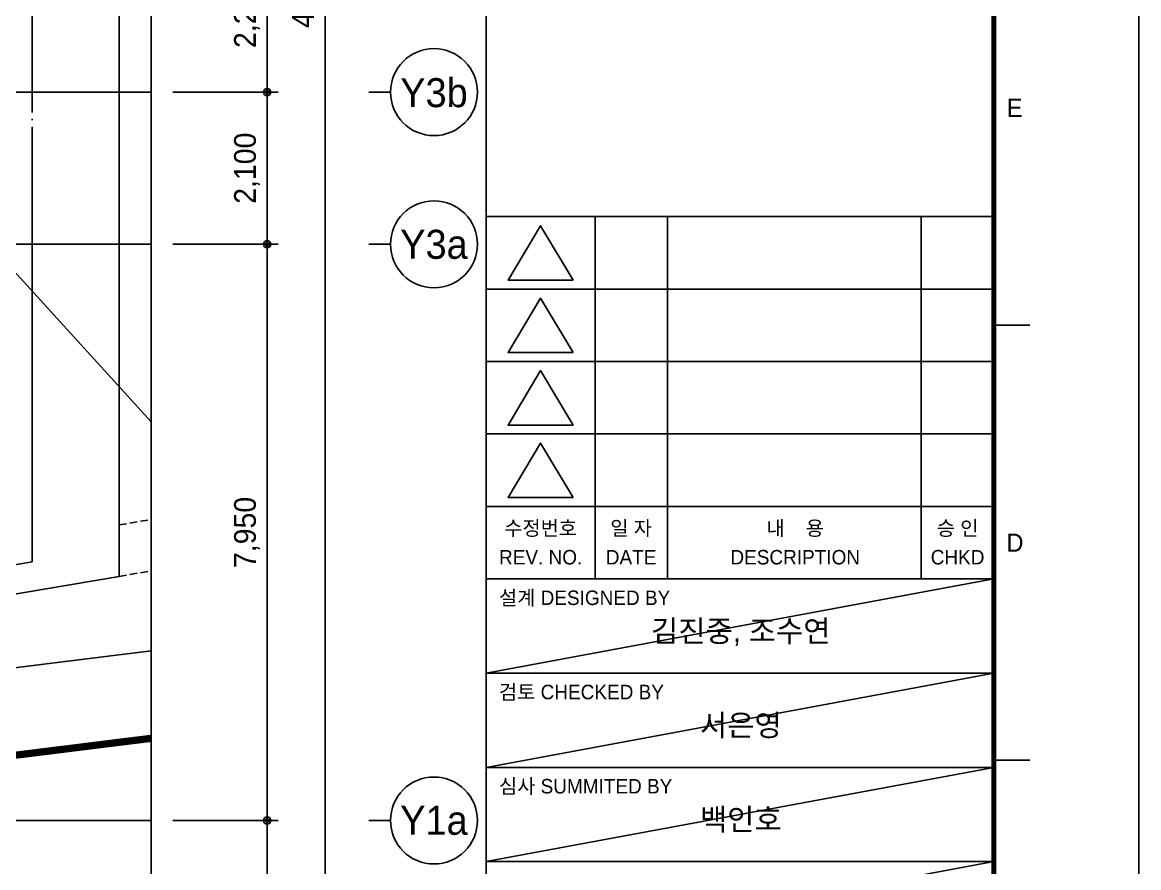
# Model space of a CAD drawing. Header units: millimetres. Extents: x 0 to 1390178, y 0 to 110113.
# Drawn here: x 68600 to 84000, y 16216 to 27880 of the extents above; entities that cross this region are included whole.
import ezdxf
from ezdxf.enums import TextEntityAlignment as Align
from ezdxf.xclip import XClip

# ---------------------------------------------------------------- set-up
doc = ezdxf.new("R2010")
doc.units = ezdxf.units.MM
doc.header["$LTSCALE"] = 100
doc.header["$XCLIPFRAME"] = 0
for name, pattern in [('X - 평면도$0$CEN', [62, 60, -1, 0, -1]), ('X - 평면도$0$HID', [1.5, 1, -0.5]), ('X - 평면도$0$PHANTOM2', [50, 40, -2, 2, -2, 2, -2])]:
    doc.linetypes.add(name, pattern=pattern)
doc.layers.get('DEFPOINTS').update_dxf_attribs({"color": 145})
for name, color, linetype in [('AA-XXXX-DIMS', 7, 'Continuous'), ('DIM', 7, 'Continuous'), ('X - SHEET$0$AA-BORD-FORM', 7, 'Continuous'), ('X - SHEET$0$AA-BORD-TEXT', 3, 'Continuous'), ('X - 평면도$0$0-구역계', 1, 'Continuous'), ('X - 평면도$0$AA-WAXM-CONC', 2, 'Continuous'), ('X - 평면도$0$AA-XXXX-CNTL', 1, 'X - 평면도$0$CEN'), ('X - 평면도$0$H7', 7, 'X - 평면도$0$HID')]:
    doc.layers.add(name, color=color, linetype=linetype)
doc.layers.add('X - SHEET$0$DEFPOINT', color=165, linetype='Continuous', plot=False)
doc.layers.add('X - 평면도$0$DEFPOINT', color=163, linetype='Continuous', plot=False)
doc.styles.add('HAUD01', font='Dotum.ttf')
doc.styles.get("Standard").update_dxf_attribs({"font": 'Dotum.ttf'})
doc.styles.add('X - SHEET$0$HAUD01', font='Dotum.ttf')
doc.dimstyles.new('HAUD-100', dxfattribs={"dimscale": 100, "dimtxt": 3, "dimasz": 1, "dimexe": 0, "dimexo": 3, "dimgap": 1, "dimtad": 1, "dimdec": 0, "dimdsep": 46, "dimlunit": 6, "dimtxsty": 'HAUD01', "dimblk": 'DIMDOT', "dimcen": 2.5, "dimdle": 1.5, "dimclrd": 7, "dimclre": 7, "dimclrt": 3, "dimadec": 0, "dimazin": 0, "dimtfac": 1, "dimtdec": 0, "dimtix": 1, "dimtmove": 2, "dimatfit": 3, "dimfxl": 1, "dimtvp": 1, "dimtolj": 1, "dimtzin": 0, "dimarcsym": 0})

# ---------------------------------------------------------------- blocks, each defined once
blk = doc.blocks.new('X - SHEET$0$HAUDsheetV')
at = {"layer": 'X - SHEET$0$AA-BORD-FORM', "color": 2}
for p, q in [((751, 577), (751, 17)), ((821, 237), (826, 237)), ((821, 177), (826, 177))]:
    blk.add_line(p, q, dxfattribs=at)
at = {"layer": 'X - SHEET$0$AA-BORD-FORM', "color": 3}
for p, q in [((751, 252), (821, 252)), ((766, 252), (766, 242)), ((776, 252), (776, 242)), ((811, 252), (811, 242)), ((751, 242), (821, 242)), ((766, 242), (766, 232)), ((776, 242), (776, 232)), ((811, 242), (811, 232)), ((751, 232), (821, 232)), ((766, 232), (766, 222)), ((776, 232), (776, 222)), ((811, 232), (811, 222)), ((751, 222), (821, 222)), ((766, 222), (766, 212)), ((776, 222), (776, 212)), ((811, 222), (811, 212)), ((751, 212), (821, 212)), ((766, 212), (766, 202)), ((776, 212), (776, 202)), ((811, 212), (811, 202)), ((751, 202), (821, 202)), ((751, 189), (821, 189)), ((751, 176), (821, 176)), ((751, 163), (821, 163))]:
    blk.add_line(p, q, dxfattribs=at)
at = {"layer": 'X - SHEET$0$AA-BORD-FORM', "color": 1}
blk.add_lwpolyline([(1, 0), (841, 0), (841, 594), (1, 594)], close=True, dxfattribs=at)
at = {"layer": 'X - SHEET$0$AA-BORD-FORM', "color": 2, "const_width": 0.682}
blk.add_lwpolyline([(21, 17), (21, 577), (821, 577), (821, 17)], close=True, dxfattribs=at)
at = {"layer": 'X - SHEET$0$AA-BORD-FORM', "color": 7}
for points in [[(763, 243.24), (758.5, 250.74), (754, 243.24)], [(763, 233.24), (758.5, 240.74), (754, 233.24)], [(763, 223.24), (758.5, 230.74), (754, 223.24)], [(763, 213.24), (758.5, 220.74), (754, 213.24)]]:
    blk.add_lwpolyline(points, close=True, dxfattribs=at)
at = {"layer": 'X - SHEET$0$AA-BORD-TEXT', "color": 7, "style": 'X - SHEET$0$HAUD01'}
for s, p in [('E', (823.89, 267)), ('D', (823.93, 207))]:
    blk.add_text(s, height=2.5, dxfattribs=at).set_placement(p, align=Align.MIDDLE_CENTER)
at = {"layer": 'X - SHEET$0$AA-BORD-TEXT', "color": 3, "style": 'X - SHEET$0$HAUD01'}
for s, p in [('수정번호', (758.5, 209)), ('일 자', (770.98, 209)), ('내    용', (793.62, 209)), ('승 인', (816.02, 209)), ('REV. NO.', (758.5, 205)), ('DATE', (770.98, 205)), ('DESCRIPTION', (793.62, 205)), ('CHKD', (816.02, 205))]:
    blk.add_text(s, height=2, rotation=360, dxfattribs=at).set_placement(p, align=Align.MIDDLE_CENTER)
for s, p in [('설계 DESIGNED BY', (752.75, 198.4)), ('검토 CHECKED BY', (752.75, 185.4)), ('심사 SUMMITED BY', (752.75, 172.4))]:
    blk.add_text(s, height=2, rotation=360, dxfattribs=at).set_placement(p)
for tag, p in [('PJCode', (786, 567.94)), ('작성자', (786.11, 194.82)), ('검토자', (786.11, 181.82)), ('최종검토자', (786.11, 168.82)), ('승인자', (786.11, 155.82)), ('일자', (786.83, 144.02)), ('개정번호', (812, 65.92))]:
    blk.add_attdef(tag, text='', height=3, dxfattribs=at).set_placement(p, align=Align.MIDDLE_CENTER)
at = {"layer": 'X - SHEET$0$AA-BORD-TEXT', "color": 3, "lineweight": 30, "flags": 104}
blk.add_attdef('PJTitle', text='', height=4, dxfattribs=at).set_placement((787.25, 536.62), align=Align.MIDDLE_CENTER)
blk = doc.blocks.new('X - SHEET')
at = {"layer": 'X - SHEET$0$DEFPOINT'}
for p, q in [((75000, 18900), (82000, 20200)), ((82000, 18900), (75000, 17600)), ((75000, 16300), (82000, 17600)), ((82000, 16300), (75000, 15000))]:
    blk.add_line(p, q, dxfattribs=at)
ref = blk.add_blockref('X - SHEET$0$HAUDsheetV', (-100, 0), dxfattribs=dict(xscale=100, yscale=100, zscale=100))
ref.add_attrib('작성자', '김진중, 조수연', dxfattribs={"layer": 'X - SHEET$0$AA-BORD-TEXT', "color": 3, "height": 300, "style": 'X - SHEET$0$HAUD01'}).set_placement((78511, 19482), align=Align.MIDDLE_CENTER)
ref.add_attrib('검토자', '서은영', dxfattribs={"layer": 'X - SHEET$0$AA-BORD-TEXT', "color": 3, "height": 300, "style": 'X - SHEET$0$HAUD01'}).set_placement((78511, 18182), align=Align.MIDDLE_CENTER)
ref.add_attrib('최종검토자', '백인호', dxfattribs={"layer": 'X - SHEET$0$AA-BORD-TEXT', "color": 3, "height": 300, "style": 'X - SHEET$0$HAUD01'}).set_placement((78511, 16882), align=Align.MIDDLE_CENTER)
blk = doc.blocks.new('X - 평면도$0$A$C9949ff83')
at = {"layer": 'DEFPOINTS'}
blk.add_lwpolyline([(0, 59400), (84000, 59400), (84000, 0), (0, 0)], close=True, dxfattribs=at)
blk = doc.blocks.new('X - 평면도$0$A$C131C07CB')
at = {"layer": 'X - 평면도$0$0-구역계', "color": 1, "linetype": 'X - 평면도$0$PHANTOM2', "const_width": 100, "flags": 128}
blk.add_lwpolyline([(50108, 50546), (32940, 50631), (27658, 50496), (20509, 50187), (2300, 48329), (1988, 39918), (1940, 31390), (1399, 24265), (272, 6596), (50, 108), (11256, 50), (11486, 6795), (29909, 7122), (29397, 12805), (50106, 15382)], close=True, dxfattribs=at)
at = {"layer": 'X - 평면도$0$DEFPOINT'}
for points in [[(50108, 50546), (32940, 50631), (27658, 50496), (20509, 50187), (2300, 48329), (1988, 39918), (1940, 31390), (1399, 24265), (272, 6596), (50, 108), (11256, 50), (11486, 6795), (29909, 7122), (29397, 12805), (50106, 15382)], [(48908, 49352), (32952, 49431), (27700, 49296), (20596, 48990), (3461, 47241), (3188, 39892), (3140, 31341), (2596, 24182), (1470, 6537), (1291, 1301), (10096, 1256), (10325, 7974), (28598, 8299), (28098, 13852), (48906, 16442)]]:
    blk.add_lwpolyline(points, close=True, dxfattribs=at)
blk = doc.blocks.new('X - 평면도$0$A$C88a9d7ee')
at = {"layer": 'X - 평면도$0$AA-WAXM-CONC'}
for p, q in [((-4017, 1789), (-4017, 22191)), ((-22067, -1279), (-4017, 1789))]:
    blk.add_line(p, q, dxfattribs=at)
blk = doc.blocks.new('X - 평면도', base_point=(-475.4, -286.7))
at = {"layer": 'DEFPOINTS'}
blk.add_line((82639.2, -26197.8), (63462, -5156.9), dxfattribs=at)
blk.add_line((82639.2, -26197.8), (63462, -5156.9), dxfattribs=at)
blk.add_lwpolyline([(27286.2, 9289.6), (88213.6, 9289.6), (88213.6, -40156.9), (27286.2, -40156.9)], close=True, dxfattribs=at)
at = {"layer": 'X - 평면도$0$AA-XXXX-CNTL'}
for p, q in [((77422, -24206.6), (77422, -5156.9)), ((74922, -17726.9), (88213.6, -17726.9)), ((27286.2, -19826.9), (88213.6, -19826.9)), ((60172, -27138.6), (77422, -24206.6)), ((47712, -27776.9), (88213.6, -27776.9))]:
    blk.add_line(p, q, dxfattribs=at)
at = {"layer": 'X - 평면도$0$H7'}
for p, q in [((78622, -23698.3), (80772, -23332.9)), ((78622, -24408.4), (81472, -23924))]:
    blk.add_line(p, q, dxfattribs=at)
for name, p in [('X - 평면도$0$A$C9949ff83', (19249.9, 14755.9)), ('X - 평면도$0$A$C88a9d7ee', (82639.2, -26197.8))]:
    blk.add_blockref(name, p)
at = {"layer": 'DEFPOINTS'}
blk.add_blockref('X - 평면도$0$A$C131C07CB', (32532.9, -41580.2), dxfattribs=at)
blk = doc.blocks.new('DIMDOT')
at = {"layer": 'AA-XXXX-DIMS'}
for p, q in [((-1.5, 0), (1.5, 0)), ((0, -1.5), (0, 1.5))]:
    blk.add_line(p, q, dxfattribs=at)
for radius in [0.5, 0.25]:
    blk.add_circle((0, 0), radius, dxfattribs=at)
blk = doc.blocks.new('*D722')
at = {"layer": 'DEFPOINTS', "color": 0, "transparency": 16777216}
for p in [(70378, 51917, 0), (70378, 4887, 0), (72778, 4887)]:
    blk.add_point(p, dxfattribs=at)
at = {"layer": 'DIM', "color": 7, "lineweight": -2, "transparency": 16777216}
for p, q in [((70678, 51917), (72778, 51917)), ((72778, 51817), (72778, 4987)), ((70678, 4887), (72778, 4887))]:
    blk.add_line(p, q, dxfattribs=at)
at = {"layer": 'DIM', "color": 7, "lineweight": -2, "transparency": 16777216, "xscale": 100, "yscale": 100, "zscale": 100}
for p, rotation in [((72778, 51917), 90), ((72778, 4887), 270)]:
    blk.add_blockref('DIMDOT', p, dxfattribs=dict(at, rotation=rotation))
at = {"layer": 'DIM', "color": 3, "transparency": 16777216, "insert": (72499, 28402), "char_height": 300, "attachment_point": 5, "rotation": 90, "style": 'HAUD01'}
blk.add_mtext('\\A1;47,030', dxfattribs=at)
blk = doc.blocks.new('*D725')
at = {"layer": 'DEFPOINTS', "color": 0, "transparency": 16777216}
for p in [(70378, 24817, 0), (71978, 24817), (70378, 16867, 0)]:
    blk.add_point(p, dxfattribs=at)
at = {"layer": 'DIM', "color": 7, "lineweight": -2, "transparency": 16777216}
for p, q in [((70678, 24817), (71978, 24817)), ((71978, 16967), (71978, 24717)), ((70678, 16867), (71978, 16867))]:
    blk.add_line(p, q, dxfattribs=at)
at = {"layer": 'DIM', "color": 7, "lineweight": -2, "transparency": 16777216, "xscale": 100, "yscale": 100, "zscale": 100}
for p, rotation in [((71978, 24817), 90), ((71978, 16867), 270)]:
    blk.add_blockref('DIMDOT', p, dxfattribs=dict(at, rotation=rotation))
at = {"layer": 'DIM', "color": 3, "transparency": 16777216, "insert": (71699, 20842), "char_height": 300, "attachment_point": 5, "rotation": 90, "style": 'HAUD01'}
blk.add_mtext('\\A1;7,950', dxfattribs=at)
blk = doc.blocks.new('*D726')
at = {"layer": 'DEFPOINTS', "color": 0, "transparency": 16777216}
for p in [(70378, 16867, 0), (71978, 16867), (70378, 11637, 0)]:
    blk.add_point(p, dxfattribs=at)
at = {"layer": 'DIM', "color": 7, "lineweight": -2, "transparency": 16777216}
for p, q in [((70678, 16867), (71978, 16867)), ((71978, 11737), (71978, 16767)), ((70678, 11637), (71978, 11637))]:
    blk.add_line(p, q, dxfattribs=at)
at = {"layer": 'DIM', "color": 7, "lineweight": -2, "transparency": 16777216, "xscale": 100, "yscale": 100, "zscale": 100}
for p, rotation in [((71978, 16867), 90), ((71978, 11637), 270)]:
    blk.add_blockref('DIMDOT', p, dxfattribs=dict(at, rotation=rotation))
at = {"layer": 'DIM', "color": 3, "transparency": 16777216, "insert": (71699, 14252), "char_height": 300, "attachment_point": 5, "rotation": 90, "style": 'HAUD01'}
blk.add_mtext('\\A1;5,230', dxfattribs=at)
blk = doc.blocks.new('*D730')
at = {"layer": 'DEFPOINTS', "color": 0, "transparency": 16777216}
for p in [(70378, 29117, 0), (71978, 29117), (70378, 26917, 0)]:
    blk.add_point(p, dxfattribs=at)
at = {"layer": 'DIM', "color": 7, "lineweight": -2, "transparency": 16777216}
for p, q in [((70678, 29117), (71978, 29117)), ((71978, 27017), (71978, 29017)), ((70678, 26917), (71978, 26917))]:
    blk.add_line(p, q, dxfattribs=at)
at = {"layer": 'DIM', "color": 7, "lineweight": -2, "transparency": 16777216, "xscale": 100, "yscale": 100, "zscale": 100}
for p, rotation in [((71978, 29117), 90), ((71978, 26917), 270)]:
    blk.add_blockref('DIMDOT', p, dxfattribs=dict(at, rotation=rotation))
at = {"layer": 'DIM', "color": 3, "transparency": 16777216, "insert": (71699, 28017), "char_height": 300, "attachment_point": 5, "rotation": 90, "style": 'HAUD01'}
blk.add_mtext('\\A1;2,200', dxfattribs=at)
blk = doc.blocks.new('*D733')
at = {"layer": 'DEFPOINTS', "color": 0, "transparency": 16777216}
for p in [(70378, 26917), (70378, 24817), (71978, 24817)]:
    blk.add_point(p, dxfattribs=at)
at = {"layer": 'DIM', "color": 7, "lineweight": -2, "transparency": 16777216}
for p, q in [((70678, 26917), (71978, 26917)), ((71978, 26817), (71978, 24917)), ((70678, 24817), (71978, 24817))]:
    blk.add_line(p, q, dxfattribs=at)
at = {"layer": 'DIM', "color": 7, "lineweight": -2, "transparency": 16777216, "xscale": 100, "yscale": 100, "zscale": 100}
for p, rotation in [((71978, 26917), 90), ((71978, 24817), 270)]:
    blk.add_blockref('DIMDOT', p, dxfattribs=dict(at, rotation=rotation))
at = {"layer": 'DIM', "color": 3, "transparency": 16777216, "insert": (71699, 25867), "char_height": 300, "attachment_point": 5, "rotation": 90, "style": 'HAUD01'}
blk.add_mtext('\\A1;2,100', dxfattribs=at)

msp = doc.modelspace()

# ---------------------------------------------------------------- linework, layer by layer
at = {"layer": 'DIM'}
for p, q in [((73678.4, 26917.2), (73378.4, 26917.2)), ((73678.4, 24817.2), (73378.4, 24817.2)), ((73678.4, 16867.2), (73378.4, 16867.2))]:
    msp.add_line(p, q, dxfattribs=at)
for centre in [(74278.4, 26917.2), (74278.4, 24817.2), (74278.4, 16867.2)]:
    msp.add_circle(centre, 600, dxfattribs=at)

# ---------------------------------------------------------------- block references
msp.add_blockref('X - SHEET', (84000, 0))
ref = msp.add_blockref('X - 평면도', (-26173.8, -15042.6))
XClip(ref).set_block_clipping_path([(33824.3412808923, 19243.1096737636), (88213.6007375629, 68689.6188814965)])

# ---------------------------------------------------------------- texts
at = {"layer": 'DIM', "style": 'HAUD01'}
for s, p in [('Y3b', (74278.4, 26917.2)), ('Y3a', (74278.4, 24817.2)), ('Y1a', (74278.4, 16867.2))]:
    msp.add_text(s, height=400, dxfattribs=at).set_placement(p, align=Align.MIDDLE)

# ---------------------------------------------------------------- dimensions: what is measured, and where the dimension line sits
at = {"layer": 'DIM'}
for base, p1, p2, angle, picture, middle in [((72778.4, 4887.2, 0), (70378.4, 51917.2), (70378.4, 4887.2), 90, '*D722', (72499.3, 28402.2, 0)), ((71978.4, 29117.2, 0), (70378.4, 26917.2), (70378.4, 29117.2), 270, '*D730', (71699.3, 28017.2, 0)), ((71978.4, 24817.2, 0), (70378.4, 16867.2), (70378.4, 24817.2), 270, '*D725', (71699.3, 20842.2, 0)), ((71978.4, 16867.2, 0), (70378.4, 11637.2), (70378.4, 16867.2), 270, '*D726', (71699.3, 14252.2, 0))]:
    dim = msp.add_linear_dim(base=base, p1=p1, p2=p2, angle=angle, dimstyle='HAUD-100', override={"dimscale": 100}, dxfattribs=at)
    dim.commit()
    dim.dimension.update_dxf_attribs({"geometry": picture, "text_midpoint": middle})
dim = msp.add_aligned_dim(p1=(70378.4, 26917.2), p2=(70378.4, 24817.2), distance=1600, dimstyle='HAUD-100', override={"dimscale": 100}, dxfattribs=at)
dim.commit()
dim.dimension.update_dxf_attribs({"geometry": '*D733', "text_midpoint": (71699.3, 25867.2)})

# ---------------------------------------------------------------- next in the draw order: linework, layer by layer
at = {"layer": 'DEFPOINTS'}
msp.add_lwpolyline([(70378.4, 53933.7), (54274.1, 53933.7), (54274.1, 4365.1), (70378.4, 4365.1)], close=True, dxfattribs=at)

# ---------------------------------------------------------------- next in the draw order: block references
msp.add_blockref('X - SHEET', (0, 0))

# ---------------------------------------------------------------- next in the draw order: block references
ref = msp.add_blockref('X - 평면도', (-9161.4, 44357.4))
XClip(ref).set_block_clipping_path([(62960.0628521051, -40278.9423275622), (79064.4586540633, 9289.6188814864)])

doc.saveas('drawing.dxf')
